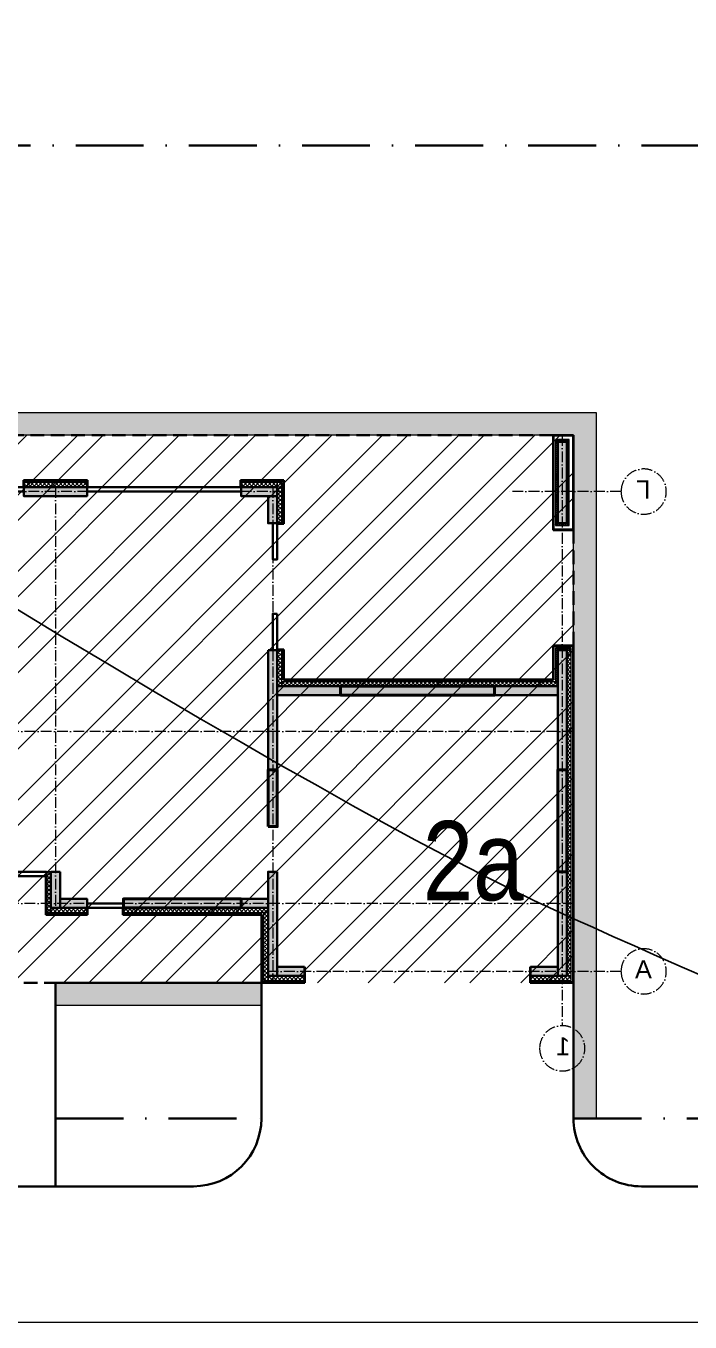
# Model space of a CAD drawing. Header units: millimetres. Extents: x 1353783 to 6492029790, y -7276956 to -512500.
# Drawn here: x 9962742 to 9965677, y -2811701 to -2805974 of the extents above; entities that cross this region are included whole.
import ezdxf

# ---------------------------------------------------------------- set-up
doc = ezdxf.new("R2010")
doc.units = ezdxf.units.MM
for name, pattern in [('( Dashed )', [0.75, 0.5, -0.25]), ('482 Границы районов', [5, 3, -1, 0, -1]), ('ACAD_ISO10W100', [18, 12, -3, 0, -3]), ('CONTI', [0]), ('осевая', [50.800000000000004, 31.75, -6.35, 6.35, -6.35])]:
    doc.linetypes.add(name, pattern=pattern)
doc.layers.get('0').update_dxf_attribs({"lineweight": 5})
doc.layers.get('Defpoints').update_dxf_attribs({"color": 255})
for name, color, linetype, lineweight in [('!A-DIAFRAGM типовой', 142, 'Continuous', 0), ('7земля', 7, 'Continuous', 30), ('DIAFRAGM', 46, 'Continuous', 30), ('G-ANNO-SCHD', 231, 'Continuous', 9), ('Hatch', 254, 'Continuous', 5), ('INSULATION', 81, 'Continuous', 5), ('ГП-Граница учасика ИЖС', 3, 'Continuous', 5), ('ГП-Тратуар', 3, 'Continuous', 5), ('оси', 231, 'осевая', 9)]:
    doc.layers.add(name, color=color, linetype=linetype, lineweight=lineweight)
doc.layers.add('GORIZUNKNOWN', color=32, linetype='CONTI')
doc.layers.add('РЕЛЬЕФ', color=7, linetype='CONTI')
doc.styles.add('GOST Common', font='', dxfattribs={"height": 3})
doc.styles.add('основной', font='Arial Narrow.ttf', dxfattribs={"height": 1.5})
doc.styles.get('GOST Common').set_extended_font_data('GOST Common')

# ---------------------------------------------------------------- blocks, each defined once
blk = doc.blocks.new('амвамвам')
at = {"lineweight": 30, "ltscale": 100, "true_color": 0x939598}
h = blk.add_hatch(color=252, dxfattribs=at)
h.dxf.hatch_style = 1
h.paths.add_polyline_path([(9770580.338290192, -3455391.887693468), (9770580.338290192, -3455891.887693468), (9775130.33856479, -3455891.887693468), (9775130.341170862, -3455391.88764891)], flags=17)
h.paths.add_polyline_path([(9767780.338290192, -3455391.887648884), (9767780.338290192, -3455891.887648884), (9757030.340903096, -3455891.887648886), (9756530.340903096, -3455891.887648886), (9756530.340903103, -3443291.85761557), (9756530.340903103, -3442791.85761557), (9782030.341103926, -3442791.857615573), (9782530.341103926, -3442791.857615571), (9782530.341103919, -3458391.654640825), (9782030.337839507, -3458391.654640825), (9782030.341103919, -3443291.854581585), (9757030.340903081, -3443291.857665153), (9757030.340903103, -3455391.887693474)])
at = {"color": 251, "lineweight": 15, "ltscale": 100, "true_color": 0x636466}
for points in [[(9767780.338290192, -3455391.887648884), (9767780.338290192, -3455891.887648884), (9757030.340903096, -3455891.887648886), (9756530.340903096, -3455891.887648886), (9756530.340903103, -3443291.85761557), (9756530.340903103, -3442791.85761557), (9782030.341103926, -3442791.857615573), (9782530.341103926, -3442791.857615571), (9782530.341103919, -3458391.654640825), (9782030.337839507, -3458391.654640825), (9782030.341103919, -3443291.854581585), (9757030.340903081, -3443291.857665153), (9757030.340903103, -3455391.887693474)], [(9770580.338290192, -3455391.887693468), (9770580.338290192, -3455891.887693468), (9775130.33856479, -3455891.887693468), (9775130.341170862, -3455391.88764891)]]:
    blk.add_lwpolyline(points, close=True, dxfattribs=at)
blk = doc.blocks.new('ТИП-2')
at = {"layer": '!A-DIAFRAGM типовой', "lineweight": 0, "ltscale": 100, "true_color": 0x000000}
h = blk.add_hatch(color=18, dxfattribs=at)
h.dxf.hatch_style = 1
h.paths.add_polyline_path([(10321114.28069974, -2871325.794384203), (10321314.28069974, -2871325.794339576), (10321314.2802981, -2869525.794339576), (10321114.2802981, -2869525.794384203)])
h = blk.add_hatch(color=18, dxfattribs=at)
h.dxf.hatch_style = 1
h.paths.add_polyline_path([(10345614.2808138, -2871325.784358687), (10345814.2808138, -2871325.78431406), (10345814.28041215, -2869525.78909589), (10345614.28041215, -2869525.789140517)])
h = blk.add_hatch(color=18, dxfattribs=at)
h.dxf.hatch_style = 1
h.paths.add_polyline_path([(10327514.28055711, -2870525.800309684), (10327514.28060173, -2870725.800309684), (10328314.27932481, -2870725.800131175), (10328314.27928018, -2870525.800131175)])
h = blk.add_hatch(color=18, dxfattribs=at)
h.dxf.hatch_style = 1
h.paths.add_polyline_path([(10331714.2812801, -2870525.800449893), (10331714.28132472, -2870725.800449893), (10333114.27990833, -2870725.800137503), (10333114.2798637, -2870525.800137503)])
h = blk.add_hatch(color=18, dxfattribs=at)
h.dxf.hatch_style = 1
h.paths.add_polyline_path([(10335014.28127516, -2870525.800449896), (10335014.28131979, -2870725.800449896), (10336414.27990339, -2870725.800137506), (10336414.27985877, -2870525.800137506)])
h = blk.add_hatch(color=18, dxfattribs=at)
h.dxf.hatch_style = 1
h.paths.add_polyline_path([(10338314.28127516, -2870525.800449896), (10338314.28131979, -2870725.800449896), (10339714.27990339, -2870725.800137506), (10339714.27985877, -2870525.800137506)])
h = blk.add_hatch(color=18, dxfattribs=at)
h.dxf.hatch_style = 1
h.paths.add_polyline_path([(10341714.28127514, -2870525.800449898), (10341714.28131977, -2870725.800449898), (10343114.27990338, -2870725.800137509), (10343114.27985875, -2870525.800137509)])
h = blk.add_hatch(color=18, dxfattribs=at)
h.dxf.hatch_style = 1
h.paths.add_polyline_path([(10345014.2805906, -2870525.791351355), (10345014.28063523, -2870725.791351355), (10345614.28067992, -2870725.791217473), (10345614.28063529, -2870525.791217473)])
h = blk.add_hatch(color=18, dxfattribs=at)
h.dxf.hatch_style = 1
h.paths.add_polyline_path([(10327514.28073561, -2871325.794377865), (10327714.28073561, -2871325.794333238), (10327714.28060173, -2870725.794333238), (10327514.28060173, -2870725.794377865)])
h = blk.add_hatch(color=18, dxfattribs=at)
h.dxf.hatch_style = 1
h.paths.add_polyline_path([(10345814.28014073, -2873575.794361891), (10345614.28014073, -2873575.794406518), (10345614.28085477, -2876775.794416242), (10345814.28085477, -2876775.794371615)])
h = blk.add_hatch(color=18, dxfattribs=at)
h.dxf.hatch_style = 1
h.paths.add_polyline_path([(10321114.28003041, -2876775.795799684), (10321314.28003041, -2876775.795755057), (10321314.2794391, -2874125.798562277), (10321114.2794391, -2874125.798606904)])
h = blk.add_hatch(color=18, dxfattribs=at)
h.dxf.hatch_style = 1
h.paths.add_polyline_path([(10327714.28037449, -2874125.798539959), (10327514.28037449, -2874125.798584586), (10327514.28096579, -2876775.794385423), (10327714.28096579, -2876775.794340796)])
h = blk.add_hatch(color=18, dxfattribs=at)
h.dxf.hatch_style = 1
h.paths.add_polyline_path([(10321314.27962602, -2874925.831572238), (10321314.27967064, -2875125.831572238), (10322714.27967064, -2875125.831259849), (10322714.27962602, -2874925.831259849)])
h = blk.add_hatch(color=18, dxfattribs=at)
h.dxf.hatch_style = 1
h.paths.add_polyline_path([(10326114.28152829, -2874925.825995184), (10326114.28157292, -2875125.825995184), (10327514.28157292, -2875125.825682795), (10327514.28152829, -2874925.825682795)])
h = blk.add_hatch(color=18, dxfattribs=at)
h.dxf.hatch_style = 1
h.paths.add_polyline_path([(10321114.27915135, -2881326.077643656), (10321314.27915135, -2881326.077599029), (10321314.27863808, -2879025.800171928), (10321114.27863808, -2879025.800216555)])
h = blk.add_hatch(color=18, dxfattribs=at)
h.dxf.hatch_style = 1
h.paths.add_polyline_path([(10327514.2807444, -2879025.799959368), (10327714.2807444, -2879025.800003995), (10327714.28023113, -2881326.058647835), (10327514.28023113, -2881326.058603208)])
h = blk.add_hatch(color=18, dxfattribs=at)
h.dxf.hatch_style = 1
h.paths.add_polyline_path([(10332314.28074961, -2879025.801131424), (10332514.28074961, -2879025.801176051), (10332514.28057111, -2879825.794317264), (10332314.28057111, -2879825.794272637)])
h = blk.add_hatch(color=18, dxfattribs=at)
h.dxf.hatch_style = 1
h.paths.add_polyline_path([(10345614.28074932, -2879025.800275051), (10345814.28074932, -2879025.800319678), (10345814.2802361, -2881325.824323273), (10345614.2802361, -2881325.824278646)])
h = blk.add_hatch(color=18, dxfattribs=at)
h.dxf.hatch_style = 1
h.paths.add_polyline_path([(10327714.2805659, -2879825.794171644), (10327714.28061052, -2879625.794171644), (10328314.28098999, -2879625.794305526), (10328314.28094537, -2879825.794305526)])
h = blk.add_hatch(color=18, dxfattribs=at)
h.dxf.hatch_style = 1
h.paths.add_polyline_path([(10331714.28102024, -2879825.794138756), (10331714.28106486, -2879625.794138756), (10332314.28061573, -2879625.794272637), (10332314.28057111, -2879825.794272637)])
h = blk.add_hatch(color=18, dxfattribs=at)
h.dxf.hatch_style = 1
h.paths.add_polyline_path([(10335014.28225489, -2879625.824392607), (10335014.28229951, -2879825.824392607), (10336414.28110833, -2879825.824080218), (10336414.2810637, -2879625.824080218)])
h = blk.add_hatch(color=18, dxfattribs=at)
h.dxf.hatch_style = 1
h.paths.add_polyline_path([(10338314.28253459, -2879625.794518085), (10338314.28257921, -2879825.794518085), (10339714.28052839, -2879825.794205696), (10339714.28048377, -2879625.794205696)])
h = blk.add_hatch(color=18, dxfattribs=at)
h.dxf.hatch_style = 1
h.paths.add_polyline_path([(10341714.28127385, -2879825.824144751), (10341714.28131847, -2879625.824144751), (10343114.27988221, -2879625.824457141), (10343114.27983759, -2879825.824457141)])
h = blk.add_hatch(color=18, dxfattribs=at)
h.dxf.hatch_style = 1
h.paths.add_polyline_path([(10345014.28052612, -2879825.793282383), (10345014.28057075, -2879625.793282383), (10345614.28061544, -2879625.793416264), (10345614.28057081, -2879825.793416264)])
h = blk.add_hatch(color=18, dxfattribs=at)
h.dxf.hatch_style = 1
h.paths.add_polyline_path([(10321314.28051204, -2881126.057442903), (10321314.28055666, -2881326.057442903), (10321914.28006483, -2881326.057309022), (10321914.2800202, -2881126.057309022)])
h = blk.add_hatch(color=18, dxfattribs=at)
h.dxf.hatch_style = 1
h.paths.add_polyline_path([(10326914.28070969, -2881126.058737089), (10326914.28075432, -2881326.058737089), (10327514.28029807, -2881326.058603208), (10327514.28025345, -2881126.058603208)])
at = {"layer": 'Hatch', "lineweight": 40, "ltscale": 0.5, "true_color": 0x000000}
for points in [[(10345814.28061054, -2873575.794361891), (10345614.28061054, -2873575.794361891), (10345614.28061054, -2871325.788480768), (10345814.28061054, -2871325.788480768)], [(10326114.2815506, -2875125.831259849), (10326114.2815506, -2874925.831259849), (10322714.27970029, -2874925.831259849), (10322714.27970029, -2875125.831259849)], [(10321314.27894875, -2879025.800193593), (10321114.27894875, -2879025.800193593), (10321114.27894875, -2876775.793202593), (10321314.27894875, -2876775.793202593)], [(10327714.28061054, -2878025.796644622), (10327514.28061054, -2878025.796644622), (10327514.28061054, -2876775.794349302), (10327714.28061054, -2876775.794349302)], [(10345814.28061053, -2879025.800297365), (10345614.28061053, -2879025.800297365), (10345614.28061053, -2876775.794416242), (10345814.28061053, -2876775.794416242)], [(10335214.28061027, -2879625.821870604), (10335014.28061027, -2879625.821870604), (10335014.28061027, -2879025.825927126), (10335214.28061027, -2879025.825927126)], [(10328314.28098999, -2879825.824323271), (10328314.28098999, -2879625.824323271), (10330914.29235347, -2879625.824323271), (10330914.29235347, -2879825.824323271)], [(10336414.28108601, -2879825.794361876), (10336414.28108601, -2879625.794361876), (10338314.28253459, -2879625.794361876), (10338314.28253459, -2879825.794361876)], [(10339714.28050608, -2879825.794361876), (10339714.28050608, -2879625.794361876), (10341714.28129616, -2879625.794361876), (10341714.28129616, -2879825.794361876)], [(10343114.2798599, -2879825.794361876), (10343114.2798599, -2879625.794361876), (10344214.28054843, -2879625.794361876), (10344214.28054843, -2879825.794361876)]]:
    blk.add_hatch(color=18, dxfattribs=at).paths.add_polyline_path(points)
at = {"layer": 'INSULATION', "ltscale": 0.5, "true_color": 0x000000}
h = blk.add_hatch(dxfattribs=at)
h.set_pattern_fill('ANSI37', color=18, scale=9.999997768927233, angle=-90.00000000000006)
h.set_pattern_definition([(314.9999999999999, (10327382.394814, -2869475.794395359), (22.45063529377169, 22.45063529377164), []), (44.99999999999994, (10327382.394814, -2869475.794395359), (-22.45063529377164, 22.45063529377169), [])])
h.paths.add_polyline_path([(10321364.2798853, -2869475.794395359), (10321364.2798853, -2869525.794384203), (10321064.28030925, -2869525.794384203), (10321064.28030925, -2869475.794395359)])
h = blk.add_hatch(dxfattribs=at)
h.set_pattern_fill('ANSI37', color=18, scale=9.999997768927233, angle=180)
h.set_pattern_definition([(225, (10321114.2802981, -2875843.908888947), (22.45063529377165, -22.45063529377168), []), (314.9999999999999, (10321114.2802981, -2875843.908888947), (22.45063529377168, 22.45063529377165), [])])
h.paths.add_polyline_path([(10321114.2802981, -2871325.790389668), (10321064.28030925, -2871325.790389668), (10321064.28030925, -2869525.794384204), (10321114.2802981, -2869525.794384204)])
h = blk.add_hatch(dxfattribs=at)
h.set_pattern_fill('ANSI37', color=18, scale=9.999997768927233, angle=180)
h.set_pattern_definition([(225, (10321364.2798853, -2875843.90884432), (22.45063529377165, -22.45063529377168), []), (314.9999999999999, (10321364.2798853, -2875843.90884432), (22.45063529377168, 22.45063529377165), [])])
h.paths.add_polyline_path([(10321364.2798853, -2871325.790345041), (10321314.27989646, -2871325.790345041), (10321314.27989646, -2869525.794339577), (10321364.2798853, -2869525.794339577)])
h = blk.add_hatch(dxfattribs=at)
h.set_pattern_fill('ANSI37', color=18, scale=9.999997768927233, angle=-90.00000000000006)
h.set_pattern_definition([(314.9999999999999, (10351882.39492805, -2869475.789151673), (22.45063529377169, 22.45063529377164), []), (44.99999999999994, (10351882.39492805, -2869475.789151673), (-22.45063529377164, 22.45063529377169), [])])
h.paths.add_polyline_path([(10345914.28061054, -2869475.789151673), (10345914.28061054, -2869525.789140517), (10345564.28042331, -2869525.789140517), (10345564.28042331, -2869475.789151673)])
h = blk.add_hatch(dxfattribs=at)
h.set_pattern_fill('ANSI37', color=18, scale=9.999997768927233, angle=180)
h.set_pattern_definition([(225, (10345614.28041215, -2875843.903645261), (22.45063529377165, -22.45063529377168), []), (314.9999999999999, (10345614.28041215, -2875843.903645261), (22.45063529377168, 22.45063529377165), [])])
h.paths.add_polyline_path([(10345614.28041215, -2870425.78714325), (10345564.28042331, -2870425.78714325), (10345564.28042331, -2869525.789140518), (10345614.28041215, -2869525.789140518)])
h = blk.add_hatch(dxfattribs=at)
h.set_pattern_fill('ANSI37', color=18, scale=20)
h.set_pattern_definition([(45, (10345814.28061054, -2874889.555347299), (-44.90128060534577, 44.90128060534577), []), (135, (10345814.28061054, -2874889.555347299), (-44.90128060534577, -44.90128060534576), [])])
h.paths.add_polyline_path([(10345814.28061054, -2869525.78909589), (10345914.28061054, -2869525.78909589), (10345914.28061054, -2881325.824323273), (10345814.28061054, -2881325.824323273)])
h = blk.add_hatch(dxfattribs=at)
h.set_pattern_fill('ANSI37', color=18, scale=20)
h.set_pattern_definition([(45, (10327414.2815629, -2865889.519247569), (-44.90128060534577, 44.90128060534577), []), (135, (10327414.2815629, -2865889.519247569), (-44.90128060534577, -44.90128060534576), [])])
h.paths.add_polyline_path([(10327414.2815629, -2870425.794355548), (10327514.2815629, -2870425.794355548), (10327514.2815629, -2871325.789249334), (10327414.2815629, -2871325.789249334)])
h = blk.add_hatch(dxfattribs=at)
h.set_pattern_fill('ANSI37', color=18, scale=20, angle=-90.00000000000001)
h.set_pattern_definition([(315, (10332450.5196007, -2870425.794355548), (44.90128060534578, 44.90128060534576), []), (44.99999999999999, (10332450.5196007, -2870425.794355548), (-44.90128060534575, 44.90128060534578), [])])
h.paths.add_polyline_path([(10328314.27928018, -2870425.794355548), (10328314.27928018, -2870525.794355548), (10327514.28056893, -2870525.794355548), (10327514.28056893, -2870425.794355548)])
h = blk.add_hatch(dxfattribs=at)
h.set_pattern_fill('ANSI37', color=18, scale=20, angle=-90.00000000000001)
h.set_pattern_definition([(315, (10337250.52018422, -2870425.794361876), (44.90128060534578, 44.90128060534576), []), (44.99999999999999, (10337250.52018422, -2870425.794361876), (-44.90128060534575, 44.90128060534578), [])])
h.paths.add_polyline_path([(10333114.2798637, -2870425.794361876), (10333114.2798637, -2870525.794361876), (10331714.28128971, -2870525.794361876), (10331714.28128971, -2870425.794361876)])
h = blk.add_hatch(dxfattribs=at)
h.set_pattern_fill('ANSI37', color=18, scale=20, angle=-90.00000000000001)
h.set_pattern_definition([(315, (10340550.52017928, -2870425.794361879), (44.90128060534578, 44.90128060534576), []), (44.99999999999999, (10340550.52017928, -2870425.794361879), (-44.90128060534575, 44.90128060534578), [])])
h.paths.add_polyline_path([(10336414.27985877, -2870425.794361879), (10336414.27985877, -2870525.794361879), (10335014.28128477, -2870525.794361879), (10335014.28128477, -2870425.794361879)])
h = blk.add_hatch(dxfattribs=at)
h.set_pattern_fill('ANSI37', color=18, scale=20, angle=-90.00000000000001)
h.set_pattern_definition([(315, (10343850.52017928, -2870425.794361879), (44.90128060534578, 44.90128060534576), []), (44.99999999999999, (10343850.52017928, -2870425.794361879), (-44.90128060534575, 44.90128060534578), [])])
h.paths.add_polyline_path([(10339714.27985877, -2870425.794361879), (10339714.27985877, -2870525.794361879), (10338314.28128477, -2870525.794361879), (10338314.28128477, -2870425.794361879)])
h = blk.add_hatch(dxfattribs=at)
h.set_pattern_fill('ANSI37', color=18, scale=20, angle=-90.00000000000001)
h.set_pattern_definition([(315, (10347250.52017927, -2870425.794361881), (44.90128060534578, 44.90128060534576), []), (44.99999999999999, (10347250.52017927, -2870425.794361881), (-44.90128060534575, 44.90128060534578), [])])
h.paths.add_polyline_path([(10343114.27985875, -2870425.794361881), (10343114.27985875, -2870525.794361881), (10341714.28128475, -2870525.794361881), (10341714.28128475, -2870425.794361881)])
h = blk.add_hatch(dxfattribs=at)
h.set_pattern_fill('ANSI37', color=18, scale=20, angle=-90.00000000000001)
h.set_pattern_definition([(315, (10349750.51964987, -2870425.785062528), (44.90128060534578, 44.90128060534576), []), (44.99999999999999, (10349750.51964987, -2870425.785062528), (-44.90128060534575, 44.90128060534578), [])])
h.paths.add_polyline_path([(10345614.28063529, -2870425.785062528), (10345614.28063529, -2870525.785062528), (10345014.28063528, -2870525.785062528), (10345014.28063528, -2870425.785062528)])
h = blk.add_hatch(dxfattribs=at)
h.set_pattern_fill('ANSI37', color=18, scale=9.999997768927233, angle=-90.00000000000006)
h.set_pattern_definition([(314.9999999999999, (10327382.394814, -2871325.790345041), (22.45063529377169, 22.45063529377164), []), (44.99999999999994, (10327382.394814, -2871325.790345041), (-22.45063529377164, 22.45063529377169), [])])
h.paths.add_polyline_path([(10321364.2798853, -2871325.790345041), (10321364.2798853, -2871375.790333886), (10321064.28030925, -2871375.790333886), (10321064.28030925, -2871325.790345041)])
h = blk.add_hatch(dxfattribs=at)
h.set_pattern_fill('ANSI37', color=18, scale=9.999997768927233, angle=-90.00000000000006)
h.set_pattern_definition([(314.9999999999999, (10327382.39437895, -2874075.798565724), (22.45063529377169, 22.45063529377164), []), (44.99999999999994, (10327382.39437895, -2874075.798565724), (-22.45063529377164, 22.45063529377169), [])])
h.paths.add_polyline_path([(10321364.27945026, -2874075.798565724), (10321364.27945026, -2874125.798554569), (10321014.27946141, -2874125.798554569), (10321014.27946141, -2874075.798565724)])
h = blk.add_hatch(dxfattribs=at)
h.set_pattern_fill('ANSI37', color=18, scale=20)
h.set_pattern_definition([(45, (10321014.27946141, -2874889.533734227), (-44.90128060534577, 44.90128060534577), []), (135, (10321014.27946141, -2874889.533734227), (-44.90128060534577, -44.90128060534576), [])])
h.paths.add_polyline_path([(10321014.27946141, -2874125.798606904), (10321114.27946141, -2874125.798606904), (10321114.27946141, -2881326.048640783), (10321014.27946141, -2881326.048640783)])
h = blk.add_hatch(dxfattribs=at)
h.set_pattern_fill('ANSI37', color=18, scale=9.999997768927233, angle=180)
h.set_pattern_definition([(225, (10321364.27945026, -2880543.938621005), (22.45063529377165, -22.45063529377168), []), (314.9999999999999, (10321364.27945026, -2880543.938621005), (22.45063529377168, 22.45063529377165), [])])
h.paths.add_polyline_path([(10321364.27945026, -2874825.824133673), (10321314.27946142, -2874825.824133673), (10321314.27946142, -2874125.798562277), (10321364.27945026, -2874125.798562277)])
h = blk.add_hatch(dxfattribs=at)
h.set_pattern_fill('ANSI37', color=18, scale=20)
h.set_pattern_definition([(45, (10327414.28061054, -2874689.525385892), (-44.90128060534577, 44.90128060534577), []), (135, (10327414.28061054, -2874689.525385892), (-44.90128060534577, -44.90128060534576), [])])
h.paths.add_polyline_path([(10327414.28061054, -2874125.798386612), (10327514.28061054, -2874125.798386612), (10327514.28061054, -2874925.830007446), (10327414.28061054, -2874925.830007446)])
h = blk.add_hatch(dxfattribs=at)
h.set_pattern_fill('ANSI37', color=18, scale=20, angle=-90.00000000000001)
h.set_pattern_definition([(315, (10330450.52060862, -2874825.824133673), (44.90128060534578, 44.90128060534576), []), (44.99999999999999, (10330450.52060862, -2874825.824133673), (-44.90128060534575, 44.90128060534578), [])])
h.paths.add_polyline_path([(10327414.28159401, -2874825.824133673), (10327414.28159401, -2874925.824133673), (10321314.27962602, -2874925.824133673), (10321314.27962602, -2874825.824133673)])
h = blk.add_hatch(dxfattribs=at)
h.set_pattern_fill('ANSI37', color=18, scale=20, angle=179.9999999999999)
h.set_pattern_definition([(225, (10332614.28057056, -2888962.033331858), (44.90128060534573, -44.90128060534581), []), (314.9999999999999, (10332614.28057056, -2888962.033331858), (44.90128060534581, 44.90128060534572), [])])
h.paths.add_polyline_path([(10332614.28057056, -2879925.794317249), (10332514.28057056, -2879925.794317249), (10332514.28057056, -2879025.801176051), (10332614.28057056, -2879025.801176051)])
h = blk.add_hatch(dxfattribs=at)
h.set_pattern_fill('ANSI37', color=18, scale=20, angle=179.9999999999999)
h.set_pattern_definition([(225, (10335014.28061027, -2888962.063337865), (44.90128060534573, -44.90128060534581), []), (314.9999999999999, (10335014.28061027, -2888962.063337865), (44.90128060534581, 44.90128060534572), [])])
h.paths.add_polyline_path([(10335014.28061027, -2879825.824323271), (10334914.28061027, -2879825.824323271), (10334914.28061027, -2879025.825927126), (10335014.28061027, -2879025.825927126)])
h = blk.add_hatch(dxfattribs=at)
h.set_pattern_fill('ANSI37', color=18, scale=20)
h.set_pattern_definition([(45, (10327714.28025345, -2874989.564133187), (-44.90128060534577, 44.90128060534577), []), (135, (10327714.28025345, -2874989.564133187), (-44.90128060534577, -44.90128060534576), [])])
h.paths.add_polyline_path([(10327714.28025345, -2879925.785347199), (10327814.28025345, -2879925.785347199), (10327814.28025345, -2881426.079039743), (10327714.28025345, -2881426.079039743)])
h = blk.add_hatch(dxfattribs=at)
h.set_pattern_fill('ANSI37', color=18, scale=20, angle=-90.00000000000001)
h.set_pattern_definition([(315, (10336350.53136806, -2879825.824323271), (44.90128060534578, 44.90128060534576), []), (44.99999999999999, (10336350.53136806, -2879825.824323271), (-44.90128060534575, 44.90128060534578), [])])
h.paths.add_polyline_path([(10330914.29235347, -2879825.824323271), (10330914.29235347, -2879925.824323271), (10327714.28053664, -2879925.824323271), (10327714.28053664, -2879825.824323271)])
h = blk.add_hatch(dxfattribs=at)
h.set_pattern_fill('ANSI37', color=18, scale=20, angle=-90.00000000000001)
h.set_pattern_definition([(315, (10337150.5195857, -2879825.794317264), (44.90128060534578, 44.90128060534576), []), (44.99999999999999, (10337150.5195857, -2879825.794317264), (-44.90128060534575, 44.90128060534578), [])])
h.paths.add_polyline_path([(10332514.28057083, -2879825.794317264), (10332514.28057083, -2879925.794317264), (10331714.28105371, -2879925.794317264), (10331714.28105371, -2879825.794317264)])
h = blk.add_hatch(dxfattribs=at)
h.set_pattern_fill('ANSI37', color=18, scale=20, angle=-90.00000000000001)
h.set_pattern_definition([(315, (10337150.51958543, -2879825.794317264), (44.90128060534578, 44.90128060534576), []), (44.99999999999999, (10337150.51958543, -2879825.794317264), (-44.90128060534575, 44.90128060534578), [])])
h.paths.add_polyline_path([(10332514.28057056, -2879825.794317264), (10332514.28057056, -2879925.794317264), (10331714.28105371, -2879925.794317264), (10331714.28105371, -2879825.794317264)])
h = blk.add_hatch(dxfattribs=at)
h.set_pattern_fill('ANSI37', color=18, scale=20, angle=-90.00000000000001)
h.set_pattern_definition([(315, (10348350.49587957, -2879825.824323271), (44.90128060534578, 44.90128060534576), []), (44.99999999999999, (10348350.49587957, -2879825.824323271), (-44.90128060534575, 44.90128060534578), [])])
h.paths.add_polyline_path([(10344214.28054843, -2879825.824323271), (10344214.28054843, -2879925.824323271), (10334914.28061027, -2879925.824323271), (10334914.28061027, -2879825.824323271)])
h = blk.add_hatch(dxfattribs=at)
h.set_pattern_fill('ANSI37', color=18, scale=20, angle=-90.00000000000001)
h.set_pattern_definition([(315, (10350550.47336881, -2879825.793460892), (44.90128060534578, 44.90128060534576), []), (44.99999999999999, (10350550.47336881, -2879825.793460892), (-44.90128060534575, 44.90128060534578), [])])
h.paths.add_polyline_path([(10345614.2805485, -2879825.793460892), (10345614.2805485, -2879925.793460892), (10345014.28057075, -2879925.793460892), (10345014.28057075, -2879825.793460892)])
h = blk.add_hatch(dxfattribs=at)
h.set_pattern_fill('ANSI37', color=18, scale=9.999997768927233, angle=180)
h.set_pattern_definition([(225, (10345614.2805485, -2886243.907965635), (22.45063529377165, -22.45063529377168), []), (314.9999999999999, (10345614.2805485, -2886243.907965635), (22.45063529377168, 22.45063529377165), [])])
h.paths.add_polyline_path([(10345614.2805485, -2881325.824290544), (10345564.28055965, -2881325.824290544), (10345564.28055965, -2879925.793460892), (10345614.2805485, -2879925.793460892)])
h = blk.add_hatch(dxfattribs=at)
h.set_pattern_fill('ANSI37', color=18, scale=20, angle=-90.00000000000001)
h.set_pattern_definition([(315, (10324750.51957127, -2881326.077621342), (44.90128060534578, 44.90128060534576), []), (44.99999999999999, (10324750.51957127, -2881326.077621342), (-44.90128060534575, 44.90128060534578), [])])
h.paths.add_polyline_path([(10321914.28009829, -2881326.077621342), (10321914.28009829, -2881426.077621342), (10321014.27946141, -2881426.077621342), (10321014.27946141, -2881326.077621342)])
h = blk.add_hatch(dxfattribs=at)
h.set_pattern_fill('ANSI37', color=18, scale=20, angle=-90.00000000000001)
h.set_pattern_definition([(315, (10330750.51926805, -2881326.079039743), (44.90128060534578, 44.90128060534576), []), (44.99999999999999, (10330750.51926805, -2881326.079039743), (-44.90128060534575, 44.90128060534578), [])])
h.paths.add_polyline_path([(10327714.28025345, -2881326.079039743), (10327714.28025345, -2881426.079039743), (10326914.28071002, -2881426.079039743), (10326914.28071002, -2881326.079039743)])
h = blk.add_hatch(dxfattribs=at)
h.set_pattern_fill('ANSI37', color=18, scale=9.999997768927233, angle=-90.00000000000006)
h.set_pattern_definition([(314.9999999999999, (10351882.3950644, -2881325.824290544), (22.45063529377169, 22.45063529377164), []), (44.99999999999994, (10351882.3950644, -2881325.824290544), (-22.45063529377164, 22.45063529377169), [])])
h.paths.add_polyline_path([(10345914.28061054, -2881325.824290544), (10345914.28061054, -2881375.824279389), (10345564.28055965, -2881375.824279389), (10345564.28055965, -2881325.824290544)])
at = {"color": 18, "linetype": 'ByBlock', "lineweight": 30, "true_color": 0x000000}
for points in [[(10328314.27928018, -2870525.794355548), (10331714.28130241, -2870525.794355548), (10331714.28130241, -2870625.800449893), (10328314.27928018, -2870625.800449893)], [(10333114.27986369, -2870525.756146566), (10335014.28131978, -2870525.756146566), (10335014.28131978, -2870625.756146566), (10333114.27986369, -2870625.756146566)], [(10336414.27985876, -2870525.794361879), (10338314.28129747, -2870525.794361879), (10338314.28129747, -2870625.800449896), (10336414.27985876, -2870625.800449896)], [(10339714.27985876, -2870525.794361879), (10341714.28131977, -2870525.794361879), (10341714.28131977, -2870625.799449384), (10339714.27985876, -2870625.799449384)], [(10343114.27985875, -2870525.794339563), (10345014.28061292, -2870525.794339563), (10345014.28061292, -2870625.800185732), (10343114.27985875, -2870625.800185732)], [(10327514.2815629, -2871325.795381329), (10327614.2815629, -2871325.795381329), (10327614.2815629, -2872125.795181153), (10327514.2815629, -2872125.795181153)], [(10327514.28071269, -2873325.798386612), (10327614.28071269, -2873325.798386612), (10327614.28071269, -2874125.798562272), (10327514.28071269, -2874125.798562272)], [(10332614.28057056, -2879025.768387593), (10333264.25908176, -2879025.768387593), (10333264.25908176, -2879125.768387593), (10332614.28057056, -2879125.768387593)], [(10334464.24565501, -2879025.825927157), (10334914.29123075, -2879025.825927157), (10334914.29123075, -2879125.825927126), (10334464.24565501, -2879125.825927126)], [(10330914.29235347, -2879725.797039525), (10331714.29235347, -2879725.797039525), (10331714.29235347, -2879825.824323271), (10330914.29235347, -2879825.824323271)], [(10344214.28054843, -2879725.800007225), (10345014.28057075, -2879725.800007225), (10345014.28057075, -2879825.793282383), (10344214.28054843, -2879825.793282383)]]:
    blk.add_lwpolyline(points, close=True, dxfattribs=at)
at = {"layer": '7земля', "color": 18, "lineweight": 30, "ltscale": 100, "true_color": 0x000000}
for p, q in [((10320964.28027582, -2871475.796514559), (10320964.2804097, -2869375.791233699)), ((10320964.2804097, -2869375.791233699), (10321414.2809006, -2869375.791233699)), ((10320974.28027646, -2871465.796514559), (10320974.28040907, -2869385.791233699)), ((10320974.28040907, -2869385.791233699), (10321404.28089996, -2869385.791233699)), ((10321404.28089996, -2869385.791233699), (10321404.28076736, -2871465.796514559)), ((10321414.2809006, -2869375.791233699), (10321414.28076672, -2871475.796514559)), ((10345514.28045678, -2869375.79436189), (10345964.28061054, -2869375.794317263)), ((10345514.28059066, -2870375.794339575), (10345514.28045678, -2869375.79436189)), ((10345524.28045812, -2869385.794360898), (10345954.28061054, -2869385.794318255)), ((10345524.280592, -2870385.794339138), (10345524.28045812, -2869385.794360898)), ((10345954.28061054, -2869385.794318255), (10345954.28061053, -2881465.824344593)), ((10345964.28061054, -2869375.794317263), (10345964.28061053, -2881475.824345585)), ((10328324.28124144, -2870375.794355548), (10327364.28159401, -2870375.794355548)), ((10327364.28159401, -2870375.794355548), (10327364.28159401, -2871335.795381329)), ((10328314.28124144, -2870385.794355548), (10327374.28159401, -2870385.794355548)), ((10327374.28159401, -2870385.794355548), (10327374.28159401, -2871325.795381329)), ((10328314.28124144, -2870525.794355548), (10328314.28124144, -2870385.794355548)), ((10328324.28124144, -2870525.794355548), (10328324.28124144, -2870375.794355548)), ((10333124.27992577, -2870375.794361876), (10331704.28132896, -2870375.794361876)), ((10331704.28132896, -2870375.794361876), (10331704.28132896, -2870525.794361875)), ((10333114.27992577, -2870385.794361876), (10331714.28132896, -2870385.794361876)), ((10331714.28132896, -2870385.794361876), (10331714.28132896, -2870525.794361875)), ((10333114.27992577, -2870525.794361876), (10333114.27992577, -2870385.794361876)), ((10333124.27992577, -2870525.794361876), (10333124.27992577, -2870375.794361876)), ((10336434.27992084, -2870365.794361879), (10334994.28132403, -2870365.79436188)), ((10334994.28132403, -2870365.79436188), (10334994.28132403, -2870525.794361878)), ((10336424.27992084, -2870375.794361879), (10335004.28132403, -2870375.79436188)), ((10335004.28132403, -2870375.79436188), (10335004.28132403, -2870525.794361878)), ((10336424.27992084, -2870525.794361879), (10336424.27992084, -2870375.794361879)), ((10336434.27992084, -2870525.794361879), (10336434.27992084, -2870365.794361879)), ((10339724.27992084, -2870375.794361879), (10338304.28132403, -2870375.79436188)), ((10338304.28132403, -2870375.79436188), (10338304.28132403, -2870525.794361878)), ((10339714.27992084, -2870385.794361879), (10338314.28132403, -2870385.79436188)), ((10338314.28132403, -2870385.79436188), (10338314.28132403, -2870525.794361878)), ((10339714.27992084, -2870525.794361879), (10339714.27992084, -2870385.794361879)), ((10339724.27992084, -2870525.794361879), (10339724.27992084, -2870375.794361879)), ((10343124.27992082, -2870375.794361881), (10341704.28132401, -2870375.794361882)), ((10341704.28132401, -2870375.794361882), (10341704.28132401, -2870525.794361881)), ((10343114.27992082, -2870385.794361881), (10341714.28132401, -2870385.794361882)), ((10341714.28132401, -2870385.794361882), (10341714.28132401, -2870525.794361881)), ((10343114.27992082, -2870525.794361881), (10343114.27992082, -2870385.794361881)), ((10343124.27992082, -2870525.794361881), (10343124.27992082, -2870375.794361881)), ((10345004.28061053, -2870375.794361889), (10345514.28059066, -2870375.794339575)), ((10345004.28061054, -2870525.794361876), (10345004.28061053, -2870375.794361889)), ((10345014.28061053, -2870385.794361452), (10345524.280592, -2870385.794339138)), ((10345014.28061054, -2870525.794361875), (10345014.28061053, -2870385.794361452)), ((10321404.28076736, -2871465.796514559), (10320974.28027646, -2871465.796514559)), ((10327364.28159401, -2871335.795381329), (10327514.27367144, -2871335.795381329)), ((10327374.28159401, -2871325.795381329), (10327514.27367144, -2871325.795381329)), ((10321414.28076672, -2871475.796514559), (10320964.28027582, -2871475.796514559)), ((10320964.28106804, -2881476.057353649), (10320964.28106805, -2874025.8241832)), ((10320964.28106805, -2874025.8241832), (10321414.27945026, -2874025.824160886)), ((10320974.28106804, -2881466.057353649), (10320974.28106805, -2874035.824182704)), ((10320974.28106805, -2874035.824182704), (10321404.27945026, -2874035.824161382)), ((10321404.27945026, -2874035.824161382), (10321404.27945026, -2874785.824122479)), ((10321414.27945026, -2874025.824160886), (10321414.27945026, -2874775.824122517)), ((10327364.28159401, -2874775.82414483), (10327364.21292597, -2874115.798386612)), ((10327364.21292597, -2874115.798386612), (10327514.21293713, -2874115.798386612)), ((10327374.28263445, -2874785.824144868), (10327374.21396641, -2874125.798386612)), ((10327374.21396641, -2874125.798386612), (10327514.21293713, -2874125.798386612)), ((10321404.27945026, -2874785.824122479), (10327374.28263445, -2874785.824144868)), ((10321414.27945026, -2874775.824122517), (10327364.28159401, -2874775.82414483)), ((10332614.261845, -2879125.768828188), (10332614.29885607, -2879965.794317266)), ((10332624.26184499, -2879125.768387593), (10332624.29929667, -2879975.794317266)), ((10334904.29123078, -2879125.822909051), (10334904.28061027, -2879976.91874114)), ((10334914.29123078, -2879125.823033837), (10334914.28073513, -2879966.912338934)), ((10330914.29235347, -2879965.809323515), (10327854.28034276, -2879965.803491376)), ((10327854.28034276, -2879965.803491376), (10327854.28034276, -2881465.80350904)), ((10330924.29235347, -2879975.809342574), (10327864.28034276, -2879975.803510435)), ((10327864.28034276, -2879975.803510435), (10327864.28034276, -2881475.803510435)), ((10330914.29235347, -2879825.839303969), (10330914.29235347, -2879965.809323515)), ((10330924.29235347, -2879825.839303969), (10330924.29235347, -2879975.809342574)), ((10331704.28105371, -2879975.794317264), (10331704.28105371, -2879825.794317265)), ((10332624.29929667, -2879975.794317266), (10331704.28105371, -2879975.794317264)), ((10331714.28105371, -2879965.794317264), (10331714.28105371, -2879825.794317265)), ((10332614.29885607, -2879965.794317266), (10331714.28105371, -2879965.794317264)), ((10334904.28061027, -2879976.91874114), (10336614.28759306, -2879975.82432327)), ((10334914.28073513, -2879966.912338934), (10336614.28119298, -2879965.824325318)), ((10336614.28759306, -2879965.82432327), (10344214.28054843, -2879965.82432327)), ((10336614.28759306, -2879975.82432327), (10344224.28054843, -2879975.82432327)), ((10344214.28054843, -2879965.82432327), (10344214.28054843, -2879825.82432327)), ((10344224.28054843, -2879975.82432327), (10344224.28054843, -2879825.82432327)), ((10345004.28057075, -2879975.794361888), (10345004.28057075, -2879825.824323284)), ((10345514.28052619, -2879975.794361888), (10345004.28057075, -2879975.794361888)), ((10345014.28057075, -2879965.794361888), (10345014.28057075, -2879825.824323284)), ((10345524.28052827, -2879965.794361888), (10345014.28057075, -2879965.794361888)), ((10345514.28021374, -2881475.824300958), (10345514.28052619, -2879975.794361888)), ((10345524.28021582, -2881465.82430195), (10345524.28052827, -2879965.794361888)), ((10321914.28019727, -2881126.05755519), (10321914.28013364, -2881466.057353649)), ((10321924.28019727, -2881126.057557062), (10321924.28013176, -2881476.057353649)), ((10326904.28066573, -2881475.803376555), (10326904.28073118, -2881126.058489048)), ((10326914.2806676, -2881465.803377949), (10326914.28073118, -2881126.05849092)), ((10321924.28013176, -2881476.057353649), (10320964.28106804, -2881476.057353649)), ((10321914.28013364, -2881466.057353649), (10320974.28106804, -2881466.057353649)), ((10327864.28034276, -2881475.803510435), (10326904.28066573, -2881475.803376555)), ((10327854.28034276, -2881465.80350904), (10326914.2806676, -2881465.803377949)), ((10345964.28061053, -2881475.824345585), (10345514.28021374, -2881475.824300958)), ((10345954.28061053, -2881465.824344593), (10345524.28021582, -2881465.82430195))]:
    blk.add_line(p, q, dxfattribs=at)
at = {"layer": '7земля', "color": 18, "linetype": '( Dashed )', "lineweight": 30, "ltscale": 600, "true_color": 0x000000}
for p, q in [((10321414.2809006, -2869375.791233699), (10345514.28045678, -2869375.788007024)), ((10320964.28027582, -2871475.796514559), (10320964.28106805, -2874025.8241832)), ((10327864.28034276, -2881475.824301024), (10345514.28021374, -2881475.824300958))]:
    blk.add_line(p, q, dxfattribs=at)
at = {"layer": 'DIAFRAGM', "color": 18, "ltscale": 0.5, "true_color": 0x000000}
for points in [[(10321114.28069974, -2871325.794384203), (10321314.28069974, -2871325.794339576), (10321314.2802981, -2869525.794339576), (10321114.2802981, -2869525.794384203)], [(10345614.2808138, -2871325.784358687), (10345814.2808138, -2871325.78431406), (10345814.28041215, -2869525.78909589), (10345614.28041215, -2869525.789140517)], [(10327514.28055711, -2870525.800309684), (10327514.28060173, -2870725.800309684), (10328314.27932481, -2870725.800131175), (10328314.27928018, -2870525.800131175)], [(10331714.2812801, -2870525.800449893), (10331714.28132472, -2870725.800449893), (10333114.27990833, -2870725.800137503), (10333114.2798637, -2870525.800137503)], [(10335014.28127516, -2870525.800449896), (10335014.28131979, -2870725.800449896), (10336414.27990339, -2870725.800137506), (10336414.27985877, -2870525.800137506)], [(10338314.28127516, -2870525.800449896), (10338314.28131979, -2870725.800449896), (10339714.27990339, -2870725.800137506), (10339714.27985877, -2870525.800137506)], [(10341714.28127514, -2870525.800449898), (10341714.28131977, -2870725.800449898), (10343114.27990338, -2870725.800137509), (10343114.27985875, -2870525.800137509)], [(10345014.2805906, -2870525.791351355), (10345014.28063523, -2870725.791351355), (10345614.28067992, -2870725.791217473), (10345614.28063529, -2870525.791217473)], [(10327514.28073561, -2871325.794377865), (10327714.28073561, -2871325.794333238), (10327714.28060173, -2870725.794333238), (10327514.28060173, -2870725.794377865)], [(10345814.28014073, -2873575.794361891), (10345614.28014073, -2873575.794406518), (10345614.28085477, -2876775.794416242), (10345814.28085477, -2876775.794371615)], [(10321114.28003041, -2876775.795799684), (10321314.28003041, -2876775.795755057), (10321314.2794391, -2874125.798562277), (10321114.2794391, -2874125.798606904)], [(10327714.28037449, -2874125.798539959), (10327514.28037449, -2874125.798584586), (10327514.28096579, -2876775.794385423), (10327714.28096579, -2876775.794340796)], [(10321314.27962602, -2874925.831572238), (10321314.27967064, -2875125.831572238), (10322714.27967064, -2875125.831259849), (10322714.27962602, -2874925.831259849)], [(10326114.28152829, -2874925.825995184), (10326114.28157292, -2875125.825995184), (10327514.28157292, -2875125.825682795), (10327514.28152829, -2874925.825682795)], [(10321114.27915135, -2881326.077643656), (10321314.27915135, -2881326.077599029), (10321314.27863808, -2879025.800171928), (10321114.27863808, -2879025.800216555)], [(10327514.2807444, -2879025.799959368), (10327714.2807444, -2879025.800003995), (10327714.28023113, -2881326.058647835), (10327514.28023113, -2881326.058603208)], [(10332314.28074961, -2879025.801131424), (10332514.28074961, -2879025.801176051), (10332514.28057111, -2879825.794317264), (10332314.28057111, -2879825.794272637)], [(10345614.28074932, -2879025.800275051), (10345814.28074932, -2879025.800319678), (10345814.2802361, -2881325.824323273), (10345614.2802361, -2881325.824278646)], [(10327714.2805659, -2879825.794171644), (10327714.28061052, -2879625.794171644), (10328314.28098999, -2879625.794305526), (10328314.28094537, -2879825.794305526)], [(10331714.28102024, -2879825.794138756), (10331714.28106486, -2879625.794138756), (10332314.28061573, -2879625.794272637), (10332314.28057111, -2879825.794272637)], [(10335014.28225489, -2879625.824392607), (10335014.28229951, -2879825.824392607), (10336414.28110833, -2879825.824080218), (10336414.2810637, -2879625.824080218)], [(10338314.28253459, -2879625.794518085), (10338314.28257921, -2879825.794518085), (10339714.28052839, -2879825.794205696), (10339714.28048377, -2879625.794205696)], [(10341714.28127385, -2879825.824144751), (10341714.28131847, -2879625.824144751), (10343114.27988221, -2879625.824457141), (10343114.27983759, -2879825.824457141)], [(10345014.28052612, -2879825.793282383), (10345014.28057075, -2879625.793282383), (10345614.28061544, -2879625.793416264), (10345614.28057081, -2879825.793416264)], [(10321314.28051204, -2881126.057442903), (10321314.28055666, -2881326.057442903), (10321914.28006483, -2881326.057309022), (10321914.2800202, -2881126.057309022)], [(10326914.28070969, -2881126.058737089), (10326914.28075432, -2881326.058737089), (10327514.28029807, -2881326.058603208), (10327514.28025345, -2881126.058603208)]]:
    blk.add_lwpolyline(points, close=True, dxfattribs=at)
at = {"layer": 'Hatch', "color": 18, "lineweight": 40, "ltscale": 0.5, "true_color": 0x000000}
for points in [[(10345814.28061054, -2873575.794361891), (10345614.28061054, -2873575.794361891), (10345614.28061054, -2871325.788480768), (10345814.28061054, -2871325.788480768)], [(10326114.2815506, -2875125.831259849), (10326114.2815506, -2874925.831259849), (10322714.27970029, -2874925.831259849), (10322714.27970029, -2875125.831259849)], [(10321314.27894875, -2879025.800193593), (10321114.27894875, -2879025.800193593), (10321114.27894875, -2876775.793202593), (10321314.27894875, -2876775.793202593)], [(10327714.28061054, -2878025.796644622), (10327514.28061054, -2878025.796644622), (10327514.28061054, -2876775.794349302), (10327714.28061054, -2876775.794349302)], [(10345814.28061053, -2879025.800297365), (10345614.28061053, -2879025.800297365), (10345614.28061053, -2876775.794416242), (10345814.28061053, -2876775.794416242)], [(10335214.28061027, -2879625.821870604), (10335014.28061027, -2879625.821870604), (10335014.28061027, -2879025.825927126), (10335214.28061027, -2879025.825927126)], [(10328314.28098999, -2879825.824323271), (10328314.28098999, -2879625.824323271), (10330914.29235347, -2879625.824323271), (10330914.29235347, -2879825.824323271)], [(10336414.28108601, -2879825.794361876), (10336414.28108601, -2879625.794361876), (10338314.28253459, -2879625.794361876), (10338314.28253459, -2879825.794361876)], [(10339714.28050608, -2879825.794361876), (10339714.28050608, -2879625.794361876), (10341714.28129616, -2879625.794361876), (10341714.28129616, -2879825.794361876)], [(10343114.2798599, -2879825.794361876), (10343114.2798599, -2879625.794361876), (10344214.28054843, -2879625.794361876), (10344214.28054843, -2879825.794361876)]]:
    blk.add_lwpolyline(points, close=True, dxfattribs=at)
at = {"layer": 'INSULATION', "color": 18, "ltscale": 0.5, "true_color": 0x000000}
for points in [[(10321364.2798853, -2869475.794395359), (10321364.2798853, -2869525.794384203), (10321064.28030925, -2869525.794384203), (10321064.28030925, -2869475.794395359)], [(10321114.2802981, -2871325.790389668), (10321064.28030925, -2871325.790389668), (10321064.28030925, -2869525.794384204), (10321114.2802981, -2869525.794384204)], [(10321364.2798853, -2871325.790345041), (10321314.27989646, -2871325.790345041), (10321314.27989646, -2869525.794339577), (10321364.2798853, -2869525.794339577)], [(10345914.28061054, -2869475.789151673), (10345914.28061054, -2869525.789140517), (10345564.28042331, -2869525.789140517), (10345564.28042331, -2869475.789151673)], [(10345614.28041215, -2870425.78714325), (10345564.28042331, -2870425.78714325), (10345564.28042331, -2869525.789140518), (10345614.28041215, -2869525.789140518)], [(10345814.28061054, -2869525.78909589), (10345914.28061054, -2869525.78909589), (10345914.28061054, -2881325.824323273), (10345814.28061054, -2881325.824323273)], [(10327414.2815629, -2870425.794355548), (10327514.2815629, -2870425.794355548), (10327514.2815629, -2871325.789249334), (10327414.2815629, -2871325.789249334)], [(10328314.27928018, -2870425.794355548), (10328314.27928018, -2870525.794355548), (10327514.28056893, -2870525.794355548), (10327514.28056893, -2870425.794355548)], [(10333114.2798637, -2870425.794361876), (10333114.2798637, -2870525.794361876), (10331714.28128971, -2870525.794361876), (10331714.28128971, -2870425.794361876)], [(10336414.27985877, -2870425.794361879), (10336414.27985877, -2870525.794361879), (10335014.28128477, -2870525.794361879), (10335014.28128477, -2870425.794361879)], [(10339714.27985877, -2870425.794361879), (10339714.27985877, -2870525.794361879), (10338314.28128477, -2870525.794361879), (10338314.28128477, -2870425.794361879)], [(10343114.27985875, -2870425.794361881), (10343114.27985875, -2870525.794361881), (10341714.28128475, -2870525.794361881), (10341714.28128475, -2870425.794361881)], [(10345614.28063529, -2870425.785062528), (10345614.28063529, -2870525.785062528), (10345014.28063528, -2870525.785062528), (10345014.28063528, -2870425.785062528)], [(10321364.2798853, -2871325.790345041), (10321364.2798853, -2871375.790333886), (10321064.28030925, -2871375.790333886), (10321064.28030925, -2871325.790345041)], [(10321364.27945026, -2874075.798565724), (10321364.27945026, -2874125.798554569), (10321014.27946141, -2874125.798554569), (10321014.27946141, -2874075.798565724)], [(10321014.27946141, -2874125.798606904), (10321114.27946141, -2874125.798606904), (10321114.27946141, -2881326.048640783), (10321014.27946141, -2881326.048640783)], [(10321364.27945026, -2874825.824133673), (10321314.27946142, -2874825.824133673), (10321314.27946142, -2874125.798562277), (10321364.27945026, -2874125.798562277)], [(10327414.28061054, -2874125.798386612), (10327514.28061054, -2874125.798386612), (10327514.28061054, -2874925.830007446), (10327414.28061054, -2874925.830007446)], [(10327414.28159401, -2874825.824133673), (10327414.28159401, -2874925.824133673), (10321314.27962602, -2874925.824133673), (10321314.27962602, -2874825.824133673)], [(10332614.28057056, -2879925.794317249), (10332514.28057056, -2879925.794317249), (10332514.28057056, -2879025.801176051), (10332614.28057056, -2879025.801176051)], [(10335014.28061027, -2879825.824323271), (10334914.28061027, -2879825.824323271), (10334914.28061027, -2879025.825927126), (10335014.28061027, -2879025.825927126)], [(10327714.28025345, -2879925.785347199), (10327814.28025345, -2879925.785347199), (10327814.28025345, -2881426.079039743), (10327714.28025345, -2881426.079039743)], [(10330914.29235347, -2879825.824323271), (10330914.29235347, -2879925.824323271), (10327714.28053664, -2879925.824323271), (10327714.28053664, -2879825.824323271)], [(10332514.28057083, -2879825.794317264), (10332514.28057083, -2879925.794317264), (10331714.28105371, -2879925.794317264), (10331714.28105371, -2879825.794317264)], [(10332514.28057056, -2879825.794317264), (10332514.28057056, -2879925.794317264), (10331714.28105371, -2879925.794317264), (10331714.28105371, -2879825.794317264)], [(10344214.28054843, -2879825.824323271), (10344214.28054843, -2879925.824323271), (10334914.28061027, -2879925.824323271), (10334914.28061027, -2879825.824323271)], [(10345614.2805485, -2879825.793460892), (10345614.2805485, -2879925.793460892), (10345014.28057075, -2879925.793460892), (10345014.28057075, -2879825.793460892)], [(10345614.2805485, -2881325.824290544), (10345564.28055965, -2881325.824290544), (10345564.28055965, -2879925.793460892), (10345614.2805485, -2879925.793460892)], [(10321914.28009829, -2881326.077621342), (10321914.28009829, -2881426.077621342), (10321014.27946141, -2881426.077621342), (10321014.27946141, -2881326.077621342)], [(10327714.28025345, -2881326.079039743), (10327714.28025345, -2881426.079039743), (10326914.28071002, -2881426.079039743), (10326914.28071002, -2881326.079039743)], [(10345914.28061054, -2881325.824290544), (10345914.28061054, -2881375.824279389), (10345564.28055965, -2881375.824279389), (10345564.28055965, -2881325.824290544)]]:
    blk.add_lwpolyline(points, close=True, dxfattribs=at)
at = {"layer": 'оси', "color": 251, "linetype": 'ACAD_ISO10W100', "lineweight": 13, "ltscale": 20, "true_color": 0x636466}
for p, q in [((10321214.27855784, -2869375.791233699), (10321214.28146976, -2882425.823073712)), ((10345714.28062705, -2869525.798193383), (10345714.28061053, -2882425.824323284)), ((10327614.28060475, -2870525.80028737), (10327614.28060966, -2881475.80347557)), ((10332414.28060504, -2870525.800271384), (10332414.28060928, -2879975.794317265)), ((10335714.28118027, -2870525.800271384), (10335714.28118451, -2879976.400334424)), ((10339014.28060011, -2870525.800293701), (10339014.28060434, -2879975.82432327)), ((10342414.27772741, -2870525.800293704), (10342414.27983605, -2879975.82432327)), ((10319914.25899982, -2870625.794361888), (10322414.28082091, -2870625.794919732)), ((10327364.28159401, -2870625.796247389), (10345814.28153783, -2870625.80036424)), ((10320964.28106805, -2875925.794361888), (10345814.28261997, -2875925.794361888)), ((10320964.28106804, -2879725.794819324), (10345814.28059313, -2879725.800364242)), ((10319914.25928302, -2881226.028686455), (10327864.28034276, -2881226.022316434))]:
    blk.add_line(p, q, dxfattribs=at)
for centre in [(10319414.25899982, -2870625.794361887), (10319414.25928302, -2881226.028686453), (10321214.28146899, -2882925.82307255), (10345714.28061053, -2882925.824323284)]:
    blk.add_circle(centre, 500, dxfattribs=at)
at = {"layer": 'оси', "color": 251, "linetype": 'ACAD_ISO10W100', "lineweight": 13, "ltscale": 20, "true_color": 0x636466, "char_height": 400, "width": 158.3999999999999, "attachment_point": 2, "line_spacing_factor": 1.016949152542373, "style": 'GOST Common'}
for s, insert in [('{\\fArial|b0|i0|c204|p34;Г}', (10319419.89483052, -2870379.912045029)), ('{\\fArial|b0|i0|c204|p34;А}', (10319419.89511372, -2880980.146369595)), ('{\\fArial|b0|i0|c204|p34;1}', (10321194.14962821, -2882679.940755692)), ('{\\fArial|b0|i0|c0|p34;7}', (10345694.14876976, -2882679.942006425))]:
    blk.add_mtext(s, dxfattribs=dict(at, insert=insert))
blk = doc.blocks.new('оо')
at = {"layer": 'GORIZUNKNOWN', "color": 9, "true_color": 0xc7c8ca}
blk.add_lwpolyline([(222780.0434596914, -3431588.721817343), (222780.8834596913, -3431589.691817343), (222781.7034596913, -3431590.621817344), (222782.4834596913, -3431591.511817344), (222783.2334596913, -3431592.351817344), (222783.9534596913, -3431593.141817343), (222784.6234596913, -3431593.891817343), (222785.2734596914, -3431594.581817344), (222785.8734596913, -3431595.231817344), (222786.4434596913, -3431595.831817344), (222786.9634596913, -3431596.381817344), (222787.4534596913, -3431596.881817344), (222787.8934596914, -3431597.321817343), (222788.3034596913, -3431597.731817344), (222788.6834596913, -3431598.101817344), (222789.0434596914, -3431598.451817344), (222789.3934596914, -3431598.771817344), (222789.7434596913, -3431599.091817344), (222790.1034596913, -3431599.411817344), (222790.4634596913, -3431599.741817344), (222790.8534596913, -3431600.081817344), (222791.2634596913, -3431600.451817344), (222791.7134596913, -3431600.851817344), (222792.1934596913, -3431601.271817344)], dxfattribs=at)

msp = doc.modelspace()

# ---------------------------------------------------------------- hatches: boundary and pattern name
at = {"layer": 'ГП-Граница учасика ИЖС', "true_color": 0xffd1a3}
h = msp.add_hatch(dxfattribs=at)
h.set_pattern_fill('ANSI32', color=41, scale=25)
h.set_pattern_definition([(45, (298297.6002325304, 22000.00000070222), (-168.3798022700466, 168.3798022700466), []), (45, (298409.8534825295, 22000.00000070222), (-168.3798022700466, 168.3798022700466), [])])
h.paths.add_polyline_path([(9960163.41567298, -2807781.695606991), (9965161.324800618, -2807781.695698945), (9965160.369916493, -2810201.702209628), (9960162.460788855, -2810201.702117674)])

# ---------------------------------------------------------------- linework, layer by layer
at = {"layer": 'Defpoints', "lineweight": 0, "ltscale": 100}
msp.add_lwpolyline([(9958662.359783849, -2811701.426922695), (9997840.96486362, -2811701.442994324)], dxfattribs=at)
at = {"layer": 'ГП-Граница учасика ИЖС', "color": 251, "lineweight": 30, "ltscale": 100}
for points in [[(9963782.369317353, -2810201.656204361), (9963782.369201908, -2810801.656204358, -0.414213562373095), (9963482.369144183, -2811101.656146635), (9960262.369134542, -2811101.655527075, -0.414213562373095), (9959262.369326951, -2810101.655334665), (9959262.370827748, -2802301.65533466, -0.414213562373095), (9960262.371020159, -2801301.65552707), (9963482.371165216, -2801301.65614663, -0.414213562373095), (9963782.371107494, -2801601.656204352), (9963782.370992038, -2802201.711091063)], [(9966362.369443119, -2810201.703311304), (9966362.369327683, -2810801.656700775, -0.414213562373095), (9966062.36926996, -2811101.656643052), (9965462.368999125, -2811101.656527606, -0.414213562373095), (9965162.36905685, -2810801.656469883), (9965162.369172286, -2810201.703080412)]]:
    msp.add_lwpolyline(points, format="xyb", dxfattribs=at)
at = {"layer": 'ГП-Граница учасика ИЖС', "color": 94, "linetype": '482 Границы районов', "lineweight": 30, "ltscale": 100}
for points in [[(9965162.370967787, -2801601.656469883), (9965762.370962437, -2801601.656585329), (9965762.370019628, -2806501.656585325), (9959562.370019624, -2806501.655392384), (9959562.370962434, -2801601.655392388), (9962352.371057585, -2801601.655929212)], [(9965162.36905685, -2810801.656469883), (9965762.369192265, -2810801.65658533), (9965762.370019628, -2806501.656585325), (9959562.370019624, -2806501.655392384), (9959562.369192265, -2810801.655392388), (9962312.369146988, -2810801.655921515)], [(9962872.369146986, -2810801.656029265), (9963782.369201908, -2810801.656204358)]]:
    msp.add_lwpolyline(points, dxfattribs=at)
at = {"layer": 'ГП-Граница учасика ИЖС', "color": 251, "lineweight": 30, "ltscale": 100}
msp.add_lwpolyline([(9962872.369089263, -2811101.656029264), (9962872.369262433, -2810201.656029264), (9963782.369317353, -2810201.652046244)], dxfattribs=at)

# ---------------------------------------------------------------- block references
at = {"color": 1, "lineweight": 30, "xscale": 0.1999999999999998, "yscale": 0.1999999999999998, "zscale": 0.1999999999999998, "rotation": 359.9999889757423}
msp.add_blockref('амвамвам', (8008756.432392774, -2119122.94911043), dxfattribs=at)
at = {"layer": 'ГП-Тратуар', "color": 3, "lineweight": 30, "xscale": -0.1999999999999999, "yscale": 0.2, "zscale": 0.2, "rotation": 359.9999889757078}
msp.add_blockref('ТИП-2', (12029355.33679193, -2233906.935382372), dxfattribs=at)
at = {"layer": 'РЕЛЬЕФ', "color": 240, "lineweight": 30, "true_color": 0xed1f24, "xscale": 200.0000000000001, "yscale": 200.0000000000001, "zscale": 200.0000000000001, "rotation": 17.80578495452471}
msp.add_blockref('оо', (-242329120.9759156, 637008728.1453253), dxfattribs=at)

# ---------------------------------------------------------------- texts
at = {"layer": 'G-ANNO-SCHD', "color": 0, "insert": (9964495.622885069, -2809487.562695406, 231991.4124539885), "char_height": 350, "width": 1716168.185823002, "attachment_point": 1, "line_spacing_factor": 1.149209049011899, "style": 'основной'}
msp.add_mtext('2а', dxfattribs=at)

doc.saveas('drawing.dxf')
